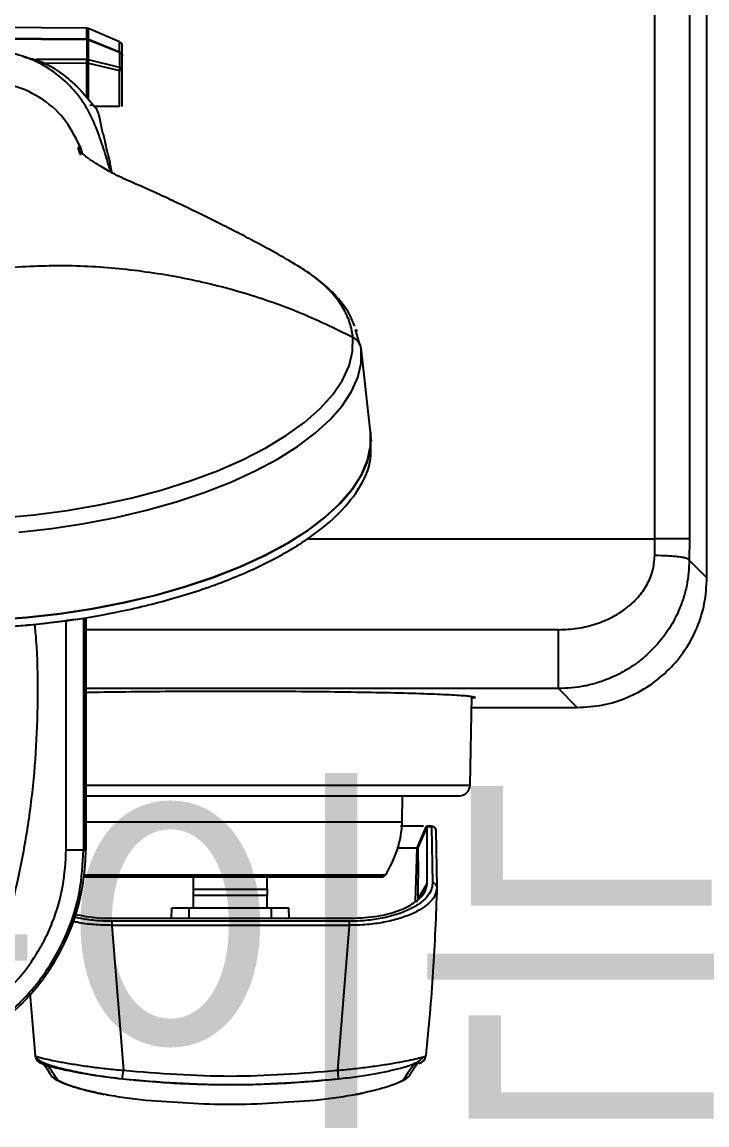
# Model space of a CAD drawing. Header units: millimetres. Extents: x 6110 to 6704, y -2661 to -1821.
# Drawn here: x 6321.93 to 6341.72, y -1937.18 to -1905.32 of the extents above; entities that cross this region are included whole.
import ezdxf

# ---------------------------------------------------------------- set-up
doc = ezdxf.new("R2010")
doc.units = ezdxf.units.MM
doc.header["$LTSCALE"] = 0.1
doc.layers.get('0').update_dxf_attribs({"lineweight": 15})
doc.layers.add('DIM', color=3, linetype='Continuous', lineweight=9)
doc.styles.get("Standard").update_dxf_attribs({"font": 'arial.ttf'})

msp = doc.modelspace()

# ---------------------------------------------------------------- linework, layer by layer
at = {"linetype": 'Continuous', "lineweight": 25}
for p, q in [((6341.7161, -1921.3698), (6341.7161, -1890.8682)), ((6340.2087, -1920.2454), (6340.2086, -1891.376)), ((6341.2083, -1891.376), (6341.2083, -1920.2454)), ((6323.8023, -1905.4941), (6313.8267, -1905.4071)), ((6324.7514, -1905.8869), (6323.8491, -1905.5038)), ((6313.8267, -1905.7382), (6323.8018, -1905.8208)), ((6317.216, -1905.7484), (6323.8018, -1905.803)), ((6323.8018, -1905.8208), (6323.8018, -1905.803)), ((6323.8018, -1905.803), (6323.8496, -1905.8128)), ((6323.8018, -1905.8208), (6323.8018, -1906.4026)), ((6323.8018, -1905.8208), (6323.8496, -1905.8292)), ((6323.8496, -1905.8292), (6323.8496, -1905.8128)), ((6323.8496, -1905.8128), (6324.7506, -1906.176)), ((6323.8496, -1906.4109), (6323.8496, -1905.8292)), ((6323.8496, -1905.8292), (6324.7505, -1906.1924)), ((6324.7505, -1906.1924), (6324.7506, -1906.176)), ((6324.7505, -1906.1924), (6324.7505, -1906.6265)), ((6323.8018, -1906.4026), (6322.3397, -1906.3954)), ((6322.5591, -1906.4954), (6323.8018, -1906.5015)), ((6323.8496, -1906.4109), (6323.8018, -1906.4026)), ((6323.8019, -1906.4965), (6323.8018, -1906.5015)), ((6323.8496, -1906.502), (6323.8018, -1906.5015)), ((6323.8018, -1907.4729), (6323.8018, -1906.5015)), ((6323.8019, -1906.4965), (6323.8496, -1906.502)), ((6324.7505, -1906.6265), (6323.8496, -1906.4109)), ((6323.8496, -1906.502), (6324.7505, -1906.7179)), ((6323.8496, -1907.5293), (6323.8496, -1906.502)), ((6324.8267, -1906.7234), (6324.8267, -1906.2893)), ((6324.7506, -1907.7571), (6324.7505, -1906.7179)), ((6324.8267, -1907.7571), (6324.8267, -1906.7234)), ((6323.7452, -1907.746), (6323.7625, -1907.7444)), ((6323.8912, -1907.7233), (6323.99, -1907.7143)), ((6324.7506, -1907.7571), (6323.9846, -1907.7571)), ((6323.6002, -1908.8941), (6323.6677, -1909.1123)), ((6331.6105, -1914.2551), (6331.5802, -1914.1873)), ((6331.6936, -1914.6408), (6331.5623, -1914.2025)), ((6331.9983, -1917.1687), (6331.7279, -1914.7315)), ((6332.0224, -1917.4285), (6332.0018, -1917.2042)), ((6330.171, -1920.2454), (6340.2087, -1920.2454)), ((6340.2076, -1920.7313), (6340.2087, -1920.2454)), ((6341.2083, -1920.2454), (6341.2072, -1920.8609)), ((6341.7161, -1921.3698), (6341.2072, -1920.8609)), ((6322.0892, -1922.7458), (6322.0886, -1922.7402)), ((6323.2075, -1929.2315), (6323.2075, -1922.6111)), ((6323.4733, -1922.5741), (6323.6463, -1922.5469)), ((6323.7097, -1922.5305), (6323.7097, -1929.2315)), ((6323.7714, -1922.5195), (6323.7714, -1929.2315)), ((6323.7715, -1929.2315), (6323.7715, -1922.5195)), ((6337.4239, -1922.8743), (6323.7715, -1922.8743)), ((6337.4239, -1924.575), (6323.7715, -1924.575)), ((6337.9674, -1925.1185), (6337.4239, -1924.575)), ((6334.878, -1927.3625), (6334.9226, -1924.8033)), ((6335.0267, -1924.831), (6334.9217, -1924.8589)), ((6334.9171, -1925.1185), (6337.9674, -1925.1185)), ((6334.9171, -1925.1186), (6337.9674, -1925.1186)), ((6337.9674, -1925.1186), (6337.9674, -1925.1185)), ((6323.7715, -1927.3625), (6334.878, -1927.3625)), ((6332.9136, -1928.4196), (6332.9267, -1927.6692)), ((6323.7715, -1928.4196), (6332.9136, -1928.4196)), ((6333.3483, -1929.1706), (6333.62, -1928.546)), ((6333.6363, -1928.5493), (6333.3675, -1929.1706)), ((6333.6371, -1928.546), (6333.62, -1928.546)), ((6333.6328, -1930.2031), (6333.6378, -1928.5577)), ((6333.6371, -1928.546), (6333.6363, -1928.5493)), ((6333.6363, -1928.5493), (6333.6378, -1928.5577)), ((6333.762, -1928.546), (6333.6371, -1928.546)), ((6333.6378, -1928.5577), (6333.762, -1928.5577)), ((6333.762, -1928.546), (6333.762, -1928.5577)), ((6333.762, -1928.5577), (6333.7909, -1930.1973)), ((6333.887, -1928.6712), (6333.9159, -1930.3141)), ((6323.2075, -1929.2315), (6323.7097, -1929.2315)), ((6323.7097, -1929.2315), (6323.7714, -1929.2315)), ((6323.7715, -1929.2315), (6323.7714, -1929.2315)), ((6333.294, -1930.7244), (6333.3483, -1929.1706)), ((6333.3675, -1929.1706), (6333.3483, -1929.1706)), ((6332.4221, -1929.9633), (6323.7287, -1929.9633)), ((6326.8892, -1930.3713), (6326.8892, -1930.0196)), ((6329.0142, -1930.3713), (6329.0142, -1930.0196)), ((6326.8892, -1930.3713), (6329.0142, -1930.3713)), ((6326.8892, -1930.546), (6326.8892, -1930.3713)), ((6329.0142, -1930.3713), (6329.0142, -1930.546)), ((6333.3982, -1930.6197), (6333.6328, -1930.2031)), ((6333.9159, -1930.3141), (6333.8914, -1930.4222)), ((6329.0142, -1930.546), (6326.8892, -1930.546)), ((6326.8892, -1930.921), (6326.8892, -1930.546)), ((6329.0142, -1930.921), (6329.0142, -1930.546)), ((6326.2542, -1931.2077), (6326.2642, -1930.921)), ((6326.7642, -1930.921), (6326.2642, -1930.921)), ((6329.1392, -1930.921), (6326.7642, -1930.921)), ((6326.7642, -1931.2077), (6326.7642, -1930.921)), ((6329.6392, -1930.921), (6329.1392, -1930.921)), ((6329.1392, -1931.2077), (6329.1392, -1930.921)), ((6329.6492, -1931.2077), (6329.6392, -1930.921)), ((6324.4627, -1931.2077), (6331.4407, -1931.2077)), ((6324.5259, -1931.2965), (6324.5259, -1931.4141)), ((6331.3775, -1931.2965), (6324.5259, -1931.2965)), ((6331.3775, -1931.2965), (6331.3775, -1931.4141)), ((6324.5259, -1931.4141), (6324.8587, -1935.6094)), ((6331.3775, -1931.4141), (6324.5259, -1931.4141)), ((6331.3775, -1931.4141), (6331.0447, -1935.6094)), ((6322.1538, -1933.3716), (6322.3076, -1935.1864)), ((6333.3387, -1935.3802), (6333.3572, -1935.3522)), ((6333.3477, -1935.3835), (6333.3414, -1935.3803)), ((6331.6031, -1936.2966), (6331.7699, -1936.2579))]:
    msp.add_line(p, q, dxfattribs=at)
at = {"linetype": 'Continuous', "lineweight": 25, "flags": 128}
for points in [[(6323.4587, -1907.1274), (6323.5145, -1907.18), (6323.7165, -1907.3901)], [(6321.3221, -1919.6445), (6322.2808, -1919.5568), (6323.2317, -1919.4311), (6324.1662, -1919.2683), (6325.0757, -1919.0701), (6325.9521, -1918.8381), (6326.7873, -1918.5745), (6327.5739, -1918.2817), (6328.3047, -1917.9623), (6328.9731, -1917.6193), (6329.5731, -1917.2556), (6330.0991, -1916.8747), (6330.5465, -1916.48), (6330.9112, -1916.075), (6331.1899, -1915.6634), (6331.38, -1915.249), (6331.4799, -1914.8354), (6331.4886, -1914.4265)], [(6321.8429, -1920.0546), (6322.7902, -1919.9493), (6323.726, -1919.8078), (6324.6424, -1919.6313), (6325.5315, -1919.4214), (6326.3858, -1919.1798), (6327.1979, -1918.9085), (6327.9609, -1918.61), (6328.6684, -1918.2867), (6329.3143, -1917.9414), (6329.893, -1917.577), (6330.3997, -1917.1967), (6330.83, -1916.8037), (6331.1802, -1916.4013), (6331.4474, -1915.9931), (6331.6293, -1915.5824), (6331.7242, -1915.1727), (6331.7316, -1914.7677)], [(6321.1026, -1922.5849), (6322.0647, -1922.5161), (6323.0233, -1922.4096), (6323.9702, -1922.2661), (6324.8972, -1922.087), (6325.7963, -1921.8738), (6326.6596, -1921.6284), (6327.4798, -1921.3529), (6328.2496, -1921.0496), (6328.9625, -1920.7211), (6329.6122, -1920.3705), (6330.1932, -1920.0006), (6330.7003, -1919.6146), (6331.1293, -1919.216), (6331.4764, -1918.8081), (6331.7386, -1918.3946), (6331.9136, -1917.9789), (6331.9999, -1917.5647), (6331.9983, -1917.1687)], [(6331.9983, -1917.1687), (6332.0019, -1917.2048), (6331.9946, -1917.6117), (6331.8991, -1918.0232), (6331.7164, -1918.4358), (6331.448, -1918.8459), (6331.0962, -1919.2501), (6330.6639, -1919.6449), (6330.1549, -1920.027), (6329.5735, -1920.393), (6328.9247, -1920.7399), (6328.214, -1921.0647), (6327.4475, -1921.3646), (6326.6317, -1921.6371), (6325.7735, -1921.8798), (6324.8803, -1922.0907), (6323.9598, -1922.2679), (6323.0197, -1922.4101), (6322.0681, -1922.5158)], [(6322.0681, -1922.5158), (6321.1131, -1922.5844), (6320.1628, -1922.615), (6319.2254, -1922.6076), (6318.3089, -1922.5622), (6317.421, -1922.4791), (6316.5694, -1922.359), (6315.7613, -1922.2031), (6315.0036, -1922.0125), (6314.3028, -1921.789), (6313.6648, -1921.5345), (6313.0952, -1921.251), (6312.5987, -1920.9411), (6312.1796, -1920.6074), (6311.8414, -1920.2527), (6311.5871, -1919.8801), (6311.4189, -1919.4927), (6311.3381, -1919.0938), (6311.3454, -1918.6869), (6311.4408, -1918.2754), (6311.6235, -1917.8628), (6311.8501, -1917.5087)], [(6331.6031, -1936.2966), (6331.5977, -1936.2986), (6331.5734, -1936.3015)]]:
    msp.add_lwpolyline(points, dxfattribs=at)
at = {"linetype": 'Continuous', "lineweight": 25}
for centre, radius, start, end in [((6323.8008, -1905.6191), 0.125, 58.47257, 86.8639), ((6324.7017, -1906.0016), 0.125, 0, 58.99579), ((6334.5655, -1927.3571), 0.3125, 270, 359), ((6329.9154, -1928.3149), 3.0001, 326.67203, 358.00041), ((6333.762, -1928.671), 0.125, 51.02612, 90), ((6317.4992, -1929.2315), 6.2723, 270, 0), ((6317.4992, -1929.2315), 6.2722, 270, 360), ((6332.3176, -1929.8946), 0.125, 270, 326.66885), ((6333.7965, -1930.3166), 0.1194, 1.21934, 92.68648), ((6322.5563, -1935.1606), 0.25, 185.93651, 259.24507), ((6333.3471, -1935.1606), 0.25, 280.75703, 354.06138), ((6322.9838, -1935.617), 0.2474, 211.62712, 260.55238), ((6310.9936, -1934.1816), 13.9384, 353.12964, 354.12013), ((6344.8678, -1934.1862), 13.8962, 185.87836, 186.87187), ((6332.9196, -1935.6171), 0.2473, 279.44252, 328.43981)]:
    msp.add_arc(centre, radius, start, end, dxfattribs=at)
for points, knots in [([(6323.8018, -1905.803), (6323.8018, -1905.681), (6323.8018, -1905.498), (6323.8018, -1905.5209), (6323.8018, -1905.5285)], [0, 0, 0, 0, 0.66666825, 1, 1, 1, 1]), ([(6323.8496, -1905.8128), (6323.8496, -1905.6908), (6323.8496, -1905.508), (6323.8496, -1905.5308), (6323.8496, -1905.5384)], [0, 0, 0, 0, 0.66666747, 1, 1, 1, 1]), ([(6324.7506, -1906.176), (6324.7506, -1906.0616), (6324.7506, -1905.8902), (6324.7506, -1905.9116), (6324.7506, -1905.9187)], [0, 0, 0, 0, 0.6666682, 1, 1, 1, 1]), ([(6324.4069, -1909.3441), (6324.3446, -1909.1497), (6324.2249, -1908.7761), (6324.0337, -1908.2494), (6323.82, -1907.8223), (6323.6258, -1907.5226), (6323.3947, -1907.2389), (6323.0467, -1906.895), (6322.5665, -1906.5531), (6321.9429, -1906.2808), (6321.2415, -1906.1216), (6320.7649, -1906.142), (6320.53, -1906.1521)], [0, 0, 0, 0, 0.1490898, 0.2866122, 0.3479826, 0.4046936, 0.4592267, 0.5152466, 0.6359443, 0.761741, 0.8825966, 1, 1, 1, 1]), ([(6324.8267, -1906.2893), (6324.8257, -1906.279), (6324.8236, -1906.2585), (6324.8073, -1906.2305), (6324.783, -1906.2068), (6324.7614, -1906.1972), (6324.7505, -1906.1924)], [0, 0, 0, 0, 0.2500189, 0.5000148, 0.7500047, 1, 1, 1, 1]), ([(6324.7506, -1906.176), (6324.7614, -1906.1816), (6324.783, -1906.1928), (6324.8073, -1906.2205), (6324.8236, -1906.2533), (6324.8257, -1906.2773), (6324.8267, -1906.2893)], [0, 0, 0, 0, 0.2500083, 0.4999852, 0.7499829, 1, 1, 1, 1]), ([(6324.8267, -1906.2893), (6324.8267, -1906.1756), (6324.8267, -1906.0051), (6324.8267, -1906.0265), (6324.8267, -1906.0336)], [0, 0, 0, 0, 0.6664722, 1, 1, 1, 1]), ([(6321.9873, -1906.3263), (6322.151, -1906.3636), (6322.5184, -1906.4473), (6323.0314, -1906.7556), (6323.5428, -1907.1803), (6323.8357, -1907.5299), (6323.99, -1907.7143)], [0, 0, 0, 0, 0.2012226, 0.4517525, 0.7109986, 1, 1, 1, 1]), ([(6323.8019, -1906.4965), (6323.8019, -1906.4871), (6323.802, -1906.4683), (6323.802, -1906.4425), (6323.802, -1906.4195), (6323.8019, -1906.4082), (6323.8018, -1906.4026)], [0, 0, 0, 0, 0.2499901, 0.5000188, 0.7499527, 1, 1, 1, 1]), ([(6323.8496, -1906.502), (6323.851, -1906.4932), (6323.8539, -1906.4756), (6323.855, -1906.4507), (6323.8539, -1906.4283), (6323.851, -1906.4167), (6323.8496, -1906.4109)], [0, 0, 0, 0, 0.2499374, 0.5003121, 0.7501973, 1, 1, 1, 1]), ([(6324.7505, -1906.7179), (6324.7521, -1906.7081), (6324.755, -1906.6904), (6324.7559, -1906.665), (6324.7548, -1906.6434), (6324.7519, -1906.6318), (6324.7505, -1906.6265)], [0, 0, 0, 0, 0.2770485, 0.4997481, 0.7712801, 1, 1, 1, 1]), ([(6324.8267, -1906.7234), (6324.8257, -1906.7131), (6324.8236, -1906.6926), (6324.8073, -1906.6645), (6324.783, -1906.6409), (6324.7614, -1906.6313), (6324.7505, -1906.6265)], [0, 0, 0, 0, 0.2500093, 0.4999966, 0.7499798, 1, 1, 1, 1]), ([(6324.8267, -1906.7234), (6324.8257, -1906.7228), (6324.8236, -1906.7216), (6324.8082, -1906.7201), (6324.7887, -1906.7191), (6324.7708, -1906.7184), (6324.759, -1906.7181), (6324.7531, -1906.718), (6324.7513, -1906.7179), (6324.7508, -1906.7179), (6324.7505, -1906.7179)], [0, 0, 0, 0, 0.2497495, 0.4994869, 0.7094614, 0.862969, 0.9598319, 0.9870005, 0.9952414, 1, 1, 1, 1]), ([(6323.6002, -1908.8941), (6323.4601, -1908.6168), (6323.1799, -1908.0624), (6322.4558, -1907.4569), (6321.5906, -1907.0794), (6320.9694, -1907.0778), (6320.6589, -1907.077)], [0, 0, 0, 0, 0.2500656, 0.500055, 0.7500302, 1, 1, 1, 1]), ([(6324.5288, -1909.6721), (6324.5209, -1909.6286), (6324.4963, -1909.4929), (6324.4677, -1909.3388), (6324.4392, -1909.2082), (6324.4212, -1909.1639), (6324.3676, -1908.9368), (6324.3028, -1908.6252), (6324.1981, -1908.2817), (6324.1646, -1907.9388), (6324.0362, -1907.7651), (6324.0058, -1907.7239)], [0, 0, 0, 0, 0.04397548, 0.13721908, 0.28712527, 0.46410139, 0.62587907, 0.75001197, 0.86488184, 0.96794115, 1, 1, 1, 1]), ([(6323.6343, -1909.1588), (6323.6066, -1909.1043), (6323.5344, -1908.9624), (6323.5751, -1908.9201), (6323.6002, -1908.8941)], [0, 0, 0, 0, 0.3839638, 1, 1, 1, 1]), ([(6323.6002, -1908.8941), (6323.576, -1908.9222), (6323.5379, -1908.9662), (6323.6086, -1909.1075), (6323.6343, -1909.1588)], [0, 0, 0, 0, 0.63709812, 1, 1, 1, 1]), ([(6329.8232, -1912.3178), (6329.6616, -1912.2228), (6329.2694, -1911.9923), (6328.6951, -1911.682), (6328.0898, -1911.3648), (6327.5631, -1911.099), (6327.043, -1910.8433), (6326.5689, -1910.6148), (6326.0463, -1910.367), (6325.5764, -1910.1462), (6325.0428, -1909.9245), (6324.5561, -1909.6955), (6324.1661, -1909.4704), (6323.9203, -1909.3068), (6323.7824, -1909.2056), (6323.6913, -1909.1337), (6323.6685, -1909.1153), (6323.6518, -1909.1083), (6323.6419, -1909.1073), (6323.6387, -1909.1133), (6323.6381, -1909.1145)], [0, 0, 0, 0, 0.0551529, 0.1338758, 0.1934996, 0.2593159, 0.3124326, 0.3696195, 0.4216682, 0.4943663, 0.5675885, 0.6540392, 0.7301035, 0.7914086, 0.8243779, 0.8513452, 0.8885775, 0.9312239, 0.9869964, 1, 1, 1, 1]), ([(6324.4953, -1909.6529), (6324.4941, -1909.6475), (6324.4707, -1909.543), (6324.434, -1909.4421), (6324.3992, -1909.3465)], [0, 0, 0, 0, 0.0521297, 1, 1, 1, 1]), ([(6329.8246, -1912.3153), (6329.8111, -1912.307), (6329.7536, -1912.2718), (6329.6909, -1912.2385), (6329.643, -1912.2131)], [0, 0, 0, 0, 0.2360056, 1, 1, 1, 1]), ([(6331.4886, -1914.4265), (6330.964, -1914.1724), (6329.9148, -1913.6641), (6328.2386, -1913.0945), (6326.5096, -1912.6733), (6324.7377, -1912.4222), (6322.9426, -1912.3252), (6321.7461, -1912.4022), (6321.1478, -1912.4407)], [0, 0, 0, 0, 0.1666668, 0.3333334, 0.4999999, 0.6666662, 0.8333333, 1, 1, 1, 1]), ([(6331.5446, -1914.1074), (6331.4968, -1913.9889), (6331.373, -1913.6818), (6331.0178, -1913.2281), (6330.4962, -1912.7347), (6330.0338, -1912.446), (6329.7935, -1912.296)], [0, 0, 0, 0, 0.1603487, 0.4153271, 0.6962338, 1, 1, 1, 1]), ([(6331.4886, -1914.4265), (6331.485, -1914.3927), (6331.4776, -1914.3246), (6331.4594, -1914.2225), (6331.4354, -1914.1196), (6331.4051, -1914.0161), (6331.3683, -1913.9121), (6331.3249, -1913.8075), (6331.2745, -1913.7027), (6331.2034, -1913.5726), (6331.1098, -1913.4263), (6330.9861, -1913.2619), (6330.8422, -1913.0973), (6330.6715, -1912.9261), (6330.4696, -1912.7521), (6330.2959, -1912.62), (6330.1713, -1912.5328), (6330.0994, -1912.4846), (6329.9909, -1912.4135), (6329.8963, -1912.3577), (6329.8246, -1912.3153)], [0, 0, 0, 0, 0.0431329, 0.08684121, 0.13112902, 0.17599249, 0.22143416, 0.26745293, 0.31405021, 0.36122822, 0.44259774, 0.51391797, 0.59053539, 0.67632264, 0.76543189, 0.85118679, 0.88292586, 0.90562051, 0.92848366, 1, 1, 1, 1]), ([(6331.7316, -1914.7677), (6331.725, -1914.7327), (6331.712, -1914.6629), (6331.6588, -1914.568), (6331.5854, -1914.4852), (6331.5209, -1914.4461), (6331.4886, -1914.4265)], [0, 0, 0, 0, 0.24999328, 0.49999821, 0.74999959, 1, 1, 1, 1]), ([(6322.0886, -1922.7402), (6322.5397, -1922.6916), (6323.4499, -1922.5934), (6324.8962, -1922.332), (6326.4053, -1921.9596), (6327.8858, -1921.4567), (6329.2037, -1920.8633), (6330.2965, -1920.2034), (6331.1566, -1919.4862), (6331.7315, -1918.7443), (6332.0341, -1918.0468), (6332.006, -1917.6173), (6331.9938, -1917.4306)], [0, 0, 0, 0, 0.0835323, 0.1685451, 0.2743783, 0.3832806, 0.4891141, 0.5980167, 0.7038499, 0.812752, 0.9185849, 1, 1, 1, 1]), ([(6311.3587, -1919.3188), (6311.3933, -1919.5079), (6311.463, -1919.8896), (6311.8223, -1920.4779), (6312.4323, -1921.0746), (6313.3514, -1921.635), (6314.5155, -1922.1092), (6315.872, -1922.4719), (6317.4069, -1922.7227), (6318.981, -1922.8405), (6320.5616, -1922.8516), (6321.5759, -1922.7776), (6322.0886, -1922.7402)], [0, 0, 0, 0, 0.083458, 0.1684814, 0.2743297, 0.3832473, 0.489095, 0.5980127, 0.7038607, 0.8127783, 0.9053738, 1, 1, 1, 1]), ([(6341.2083, -1920.2454), (6341.1904, -1920.2454), (6341.1546, -1920.2454), (6340.9221, -1920.2454), (6340.5952, -1920.2454), (6340.3375, -1920.2454), (6340.2087, -1920.2454)], [0, 0, 0, 0, 0.25, 0.4999959, 0.749997, 1, 1, 1, 1]), ([(6337.4239, -1922.8743), (6337.6118, -1922.8657), (6337.9841, -1922.8487), (6338.5092, -1922.7175), (6338.9799, -1922.523), (6339.3884, -1922.2662), (6339.7291, -1921.9547), (6339.9908, -1921.5901), (6340.1704, -1921.1793), (6340.1953, -1920.8793), (6340.2076, -1920.7313)], [0, 0, 0, 0, 0.1394549, 0.2763132, 0.4084135, 0.5352887, 0.6577191, 0.77461, 0.8887674, 1, 1, 1, 1]), ([(6341.2072, -1920.8609), (6341.1928, -1921.107), (6341.1708, -1921.4819), (6341.0406, -1921.9663), (6340.9189, -1922.2923), (6340.7807, -1922.5786), (6340.6408, -1922.8197), (6340.4833, -1923.049), (6340.3032, -1923.2741), (6340.064, -1923.5285), (6339.8035, -1923.7539), (6339.5064, -1923.9655), (6339.225, -1924.1321), (6338.8899, -1924.2899), (6338.5485, -1924.4119), (6338.0599, -1924.5393), (6337.6805, -1924.5606), (6337.4239, -1924.575)], [0, 0, 0, 0, 0.1227506, 0.1869462, 0.2530998, 0.2999328, 0.3501311, 0.3968352, 0.444043, 0.4999667, 0.5785804, 0.6229459, 0.6894147, 0.7471294, 0.8124431, 0.8731182, 1, 1, 1, 1]), ([(6341.2072, -1920.8609), (6341.1911, -1920.8448), (6341.1662, -1920.8202), (6341.0395, -1920.7904), (6340.9104, -1920.7698), (6340.7517, -1920.7531), (6340.5219, -1920.7366), (6340.3314, -1920.7334), (6340.2076, -1920.7313)], [0, 0, 0, 0, 0.239812, 0.3685878, 0.5000006, 0.6314116, 0.7601886, 1, 1, 1, 1]), ([(6337.9674, -1925.1185), (6338.2182, -1925.104), (6338.7089, -1925.0755), (6339.4175, -1924.8508), (6340.065, -1924.5065), (6340.635, -1924.0374), (6341.1041, -1923.4674), (6341.4484, -1922.8199), (6341.6731, -1922.1113), (6341.7016, -1921.6206), (6341.7161, -1921.3698)], [0, 0, 0, 0, 0.1277362, 0.2499963, 0.3758153, 0.500001, 0.6241839, 0.7500049, 0.872263, 1, 1, 1, 1]), ([(6322.0892, -1922.7458), (6321.9162, -1922.7602), (6321.5119, -1922.7939), (6321.0468, -1922.8198), (6320.7581, -1922.825), (6320.6988, -1922.8261)], [0, 0, 0, 0, 0.3726852, 0.8711281, 1, 1, 1, 1]), ([(6323.4741, -1922.5732), (6323.2538, -1922.6064), (6322.7955, -1922.6754), (6322.3307, -1922.7217), (6322.0892, -1922.7458)], [0, 0, 0, 0, 0.48052096, 1, 1, 1, 1]), ([(6322.2946, -1922.7235), (6322.3093, -1922.8753), (6322.3732, -1923.5351), (6322.3778, -1924.1983), (6322.3813, -1924.709)], [0, 0, 0, 0, 0.2301119, 1, 1, 1, 1]), ([(6337.4239, -1924.575), (6337.4239, -1924.5643), (6337.4239, -1924.5429), (6337.4239, -1924.4075), (6337.4239, -1924.2086), (6337.4239, -1923.9551), (6337.4239, -1923.67), (6337.4239, -1923.378), (6337.4239, -1923.0984), (6337.4239, -1922.949), (6337.4239, -1922.8743)], [0, 0, 0, 0, 0.1249999, 0.2500003, 0.3749995, 0.4999988, 0.625, 0.7499995, 0.8749992, 1, 1, 1, 1]), ([(6322.3813, -1924.709), (6322.3726, -1925.2192), (6322.3552, -1926.2398), (6322.2116, -1927.7647), (6321.99, -1929.2803), (6321.7652, -1930.2759), (6321.6529, -1930.7737)], [0, 0, 0, 0, 0.2499995, 0.5, 0.7499998, 1, 1, 1, 1]), ([(6323.7715, -1924.6823), (6323.8543, -1924.6805), (6324.2896, -1924.6708), (6325.2362, -1924.659), (6326.5599, -1924.648), (6327.9515, -1924.6445), (6329.3402, -1924.6481), (6330.6767, -1924.6587), (6331.9078, -1924.676), (6332.9863, -1924.6991), (6333.8732, -1924.7274), (6334.5271, -1924.7596), (6334.9477, -1924.7946), (6335.0004, -1924.8189), (6335.0267, -1924.831)], [0, 0, 0, 0, 0.0208772, 0.1097962, 0.1987258, 0.2876954, 0.3767518, 0.465822, 0.5548322, 0.6438265, 0.7328314, 0.8219897, 0.910986, 1, 1, 1, 1]), ([(6323.7715, -1927.6696), (6323.8053, -1927.6696), (6323.9222, -1927.6696), (6324.0919, -1927.6696), (6324.2969, -1927.6696), (6324.5265, -1927.6696), (6324.8015, -1927.6696), (6325.1075, -1927.6696), (6325.4331, -1927.6696), (6325.8054, -1927.6696), (6326.2344, -1927.6696), (6326.6627, -1927.6696), (6327.0814, -1927.6696), (6327.5039, -1927.6696), (6327.7922, -1927.6696), (6327.9517, -1927.6696)], [0, 0, 0, 0, 0.0289885, 0.1005476, 0.1392975, 0.1940448, 0.2813187, 0.3494724, 0.4213621, 0.5177431, 0.6132492, 0.7185762, 0.8089359, 0.894304, 1, 1, 1, 1]), ([(6327.9517, -1927.6696), (6328.3849, -1927.6696), (6328.8201, -1927.6696), (6329.2608, -1927.6696), (6329.3187, -1927.6696), (6329.7393, -1927.6696), (6330.5512, -1927.6696), (6331.2682, -1927.6696), (6331.642, -1927.6696), (6331.691, -1927.6696), (6332.0448, -1927.6696), (6332.6962, -1927.6696), (6333.2117, -1927.6696), (6333.4612, -1927.6696), (6333.4939, -1927.6696), (6333.7269, -1927.6696), (6334.1189, -1927.6696), (6334.3543, -1927.6696), (6334.4417, -1927.6696), (6334.453, -1927.6696), (6334.5307, -1927.6696), (6334.549, -1927.6696), (6334.5655, -1927.6696)], [0, 0, 0, 0, 0.12496495, 0.12554126, 0.12994467, 0.14205246, 0.25000127, 0.37496546, 0.37554845, 0.37996503, 0.39207986, 0.50000133, 0.62496505, 0.62554833, 0.62996528, 0.64207968, 0.7500009, 0.87496478, 0.87554792, 0.87996468, 0.8920791, 1, 1, 1, 1]), ([(6333.5325, -1928.546), (6333.4896, -1928.546), (6333.3976, -1928.546), (6333.1692, -1928.546), (6332.9567, -1928.546), (6332.8658, -1928.546)], [0, 0, 0, 0, 0.3335066, 0.7150012, 1, 1, 1, 1]), ([(6333.887, -1928.671), (6333.8853, -1928.6561), (6333.8818, -1928.6263), (6333.855, -1928.5912), (6333.8241, -1928.5707), (6333.7933, -1928.5596), (6333.7731, -1928.5584), (6333.762, -1928.5577)], [0, 0, 0, 0, 0.2495587, 0.4991306, 0.6924479, 0.8320324, 1, 1, 1, 1]), ([(6333.8399, -1928.5749), (6333.8435, -1928.5773), (6333.8554, -1928.5854), (6333.8679, -1928.6034), (6333.883, -1928.6324), (6333.8854, -1928.6552), (6333.887, -1928.671)], [0, 0, 0, 0, 0.11762912, 0.38811666, 0.57739377, 1, 1, 1, 1]), ([(6317.4992, -1934.9398), (6317.8474, -1934.9213), (6318.5645, -1934.8831), (6319.6284, -1934.5655), (6320.6514, -1934.0388), (6321.5643, -1933.2965), (6322.1841, -1932.5331), (6322.5766, -1931.8618), (6322.8876, -1931.1756), (6323.151, -1930.2967), (6323.189, -1929.5796), (6323.2075, -1929.2315)], [0, 0, 0, 0, 0.116497, 0.2399719, 0.36858, 0.4999173, 0.631255, 0.6956339, 0.7600277, 0.8835031, 1, 1, 1, 1]), ([(6317.4992, -1935.4419), (6317.9057, -1935.4188), (6318.7186, -1935.3726), (6319.8911, -1935.0033), (6320.9718, -1934.4293), (6321.9188, -1933.651), (6322.6971, -1932.7041), (6323.271, -1931.6234), (6323.6403, -1930.4509), (6323.6865, -1929.6379), (6323.7097, -1929.2315)], [0, 0, 0, 0, 0.1250001, 0.2499997, 0.3749997, 0.5, 0.6250001, 0.7499999, 0.8749999, 1, 1, 1, 1]), ([(6332.7554, -1929.1706), (6332.8086, -1929.1706), (6332.9933, -1929.1706), (6333.2459, -1929.1706), (6333.3099, -1929.1706), (6333.3483, -1929.1706)], [0, 0, 0, 0, 0.1392725, 0.4827732, 1, 1, 1, 1]), ([(6333.3675, -1929.1706), (6333.3686, -1929.3114), (6333.3708, -1929.593), (6333.3707, -1930.0963), (6333.3666, -1930.4587), (6333.3641, -1930.6803)], [0, 0, 0, 0, 0.2798044, 0.5596072, 1, 1, 1, 1]), ([(6327.9517, -1930.0196), (6327.666, -1930.0196), (6327.0946, -1930.0196), (6326.27, -1930.0196), (6325.511, -1930.0196), (6324.8438, -1930.0196), (6324.3013, -1930.0196), (6323.9012, -1930.0196), (6323.7666, -1930.0196), (6323.7043, -1930.0196)], [0, 0, 0, 0, 0.1457369, 0.291474, 0.437211, 0.5829477, 0.7286841, 0.8744205, 1, 1, 1, 1]), ([(6332.3176, -1930.0196), (6332.3012, -1930.0196), (6332.2684, -1930.0196), (6332.0095, -1930.0196), (6331.6053, -1930.0196), (6331.0588, -1930.0196), (6330.3926, -1930.0196), (6329.6333, -1930.0196), (6328.8088, -1930.0196), (6328.2374, -1930.0196), (6327.9517, -1930.0196)], [0, 0, 0, 0, 0.1249996, 0.2499989, 0.3749987, 0.4999992, 0.6249992, 0.7499994, 0.8749987, 1, 1, 1, 1]), ([(6333.7909, -1930.1973), (6333.782, -1930.2666), (6333.7642, -1930.4051), (6333.6285, -1930.606), (6333.4161, -1930.7941), (6333.1244, -1930.9622), (6332.7617, -1931.1041), (6332.3396, -1931.2115), (6331.8713, -1931.2828), (6331.5427, -1931.2919), (6331.3775, -1931.2965)], [0, 0, 0, 0, 0.1249236, 0.2500113, 0.374694, 0.4998612, 0.6243326, 0.7496063, 0.8740587, 1, 1, 1, 1]), ([(6333.8914, -1930.4222), (6333.8859, -1930.4555), (6333.869, -1930.5584), (6333.7434, -1930.7248), (6333.5227, -1930.9138), (6333.2151, -1931.0821), (6332.8338, -1931.2241), (6332.3897, -1931.331), (6331.8969, -1931.4015), (6331.5514, -1931.4099), (6331.3775, -1931.4141)], [0, 0, 0, 0, 0.0638318, 0.1972363, 0.3302929, 0.4639974, 0.5971299, 0.7313087, 0.8647892, 1, 1, 1, 1]), ([(6331.4407, -1931.2077), (6331.7015, -1931.1951), (6332.191, -1931.1715), (6332.8207, -1931.0018), (6333.2961, -1930.766), (6333.582, -1930.4863), (6333.6173, -1930.2898), (6333.6328, -1930.2031)], [0, 0, 0, 0, 0.2177633, 0.4087324, 0.6098901, 0.8278342, 1, 1, 1, 1]), ([(6333.9159, -1930.3141), (6333.8856, -1931.1276), (6333.8251, -1932.7548), (6333.6722, -1934.3759), (6333.5958, -1935.1864)], [0, 0, 0, 0, 0.5000029, 1, 1, 1, 1]), ([(6324.5259, -1931.4141), (6324.3544, -1931.4095), (6324.011, -1931.4002), (6323.6249, -1931.3523), (6323.4348, -1931.3044), (6323.3909, -1931.2933)], [0, 0, 0, 0, 0.4342171, 0.8695486, 1, 1, 1, 1]), ([(6324.5259, -1931.2965), (6324.3629, -1931.2915), (6324.0363, -1931.2816), (6323.6617, -1931.2314), (6323.4744, -1931.1813), (6323.4257, -1931.1682)], [0, 0, 0, 0, 0.4243898, 0.8502933, 1, 1, 1, 1]), ([(6323.4472, -1931.0906), (6323.6711, -1931.135), (6323.9964, -1931.1995), (6324.3519, -1931.2057), (6324.4627, -1931.2077)], [0, 0, 0, 0, 0.6884274, 1, 1, 1, 1]), ([(6322.3584, -1935.212), (6322.3575, -1935.2117), (6322.3069, -1935.1975), (6322.3073, -1935.1919), (6322.3076, -1935.1864)], [0, 0, 0, 0, 0.0189367, 1, 1, 1, 1]), ([(6322.3575, -1935.2118), (6322.3578, -1935.2139), (6322.3586, -1935.2182), (6322.3609, -1935.2269), (6322.3676, -1935.2442), (6322.3922, -1935.2812), (6322.4903, -1935.36), (6322.6968, -1935.4395), (6323.0629, -1935.5439), (6323.5102, -1935.6451), (6324.1137, -1935.7566), (6324.5821, -1935.8151), (6324.8324, -1935.8464)], [0, 0, 0, 0, 0.0018965, 0.004026, 0.0092622, 0.0245937, 0.0771086, 0.2701572, 0.4105824, 0.5789261, 0.775042, 1, 1, 1, 1]), ([(6324.8587, -1935.6094), (6324.6928, -1935.594), (6324.361, -1935.5631), (6323.8833, -1935.5033), (6323.4419, -1935.4381), (6323.0518, -1935.3706), (6322.7309, -1935.3066), (6322.4848, -1935.2502), (6322.4004, -1935.2247), (6322.3584, -1935.212)], [0, 0, 0, 0, 0.1433297, 0.2866228, 0.4293047, 0.572425, 0.7158948, 0.8589119, 1, 1, 1, 1]), ([(6333.5958, -1935.1864), (6333.5868, -1935.1935), (6333.5689, -1935.2076), (6333.4129, -1935.2512), (6333.1726, -1935.3066), (6332.8491, -1935.371), (6332.46, -1935.4384), (6332.0182, -1935.5036), (6331.5412, -1935.5632), (6331.2101, -1935.594), (6331.0447, -1935.6094)], [0, 0, 0, 0, 0.1261705, 0.2511791, 0.3765341, 0.5009765, 0.6261071, 0.7504512, 0.8753571, 1, 1, 1, 1]), ([(6331.071, -1935.8464), (6331.2558, -1935.8247), (6331.6121, -1935.7828), (6332.2389, -1935.682), (6332.8484, -1935.5501), (6333.3385, -1935.3976), (6333.4819, -1935.2688), (6333.5451, -1935.2121)], [0, 0, 0, 0, 0.16764, 0.3231479, 0.5958733, 0.8220094, 1, 1, 1, 1]), ([(6322.5096, -1935.4062), (6322.5177, -1935.4127), (6322.5339, -1935.4258), (6322.6751, -1935.469), (6322.8941, -1935.5256), (6323.285, -1935.6137), (6323.9292, -1935.7376), (6324.5304, -1935.8117), (6324.832, -1935.8489)], [0, 0, 0, 0, 0.1243732, 0.24926876, 0.37378718, 0.49911941, 0.74879587, 1, 1, 1, 1]), ([(6322.5436, -1935.4027), (6322.5685, -1935.4363), (6322.5944, -1935.4714), (6322.6227, -1935.5121), (6322.6234, -1935.5131), (6322.6233, -1935.5131), (6322.6233, -1935.513), (6322.6232, -1935.5129), (6322.6232, -1935.5129), (6322.6232, -1935.5129), (6322.6232, -1935.5129), (6322.6232, -1935.5128), (6322.6232, -1935.5128), (6322.6232, -1935.5127), (6322.6231, -1935.5127), (6322.6229, -1935.5124), (6322.6225, -1935.5118), (6322.6209, -1935.5093), (6322.6196, -1935.5071), (6322.6176, -1935.5047), (6322.6174, -1935.5041), (6322.6172, -1935.5039), (6322.6172, -1935.5038), (6322.6171, -1935.5038), (6322.6171, -1935.5037), (6322.6171, -1935.5037), (6322.6171, -1935.5037), (6322.6171, -1935.5037), (6322.6171, -1935.5036), (6322.617, -1935.5036), (6322.617, -1935.5035), (6322.617, -1935.5036), (6322.618, -1935.5048), (6322.6207, -1935.5089), (6322.6282, -1935.5198), (6322.6354, -1935.5306), (6322.6406, -1935.5383)], [0, 0, 0, 0, 0.73478732, 0.76745607, 0.77064464, 0.77142937, 0.7716168, 0.77164342, 0.77166211, 0.77167028, 0.77167595, 0.77168273, 0.77169145, 0.77170964, 0.7718091, 0.77206169, 0.77299765, 0.77636907, 0.79689901, 0.80023552, 0.80114591, 0.80137731, 0.80143302, 0.80144273, 0.80145016, 0.80145694, 0.80146437, 0.80147254, 0.80151164, 0.8016005, 0.80191697, 0.80315893, 0.80840327, 0.83244247, 0.8793064, 1, 1, 1, 1]), ([(6322.6406, -1935.5383), (6322.6432, -1935.5423), (6322.6819, -1935.5998), (6322.7291, -1935.6758), (6322.7731, -1935.7466)], [0, 0, 0, 0, 0.0694456, 1, 1, 1, 1]), ([(6322.9432, -1935.861), (6322.8594, -1935.7278), (6322.7406, -1935.539), (6322.678, -1935.4798), (6322.6596, -1935.4625)], [0, 0, 0, 0, 0.7062057, 1, 1, 1, 1]), ([(6333.328, -1935.3737), (6333.2865, -1935.4092), (6333.2035, -1935.4802), (6333.0413, -1935.734), (6332.9602, -1935.861)], [0, 0, 0, 0, 0.4996981, 1, 1, 1, 1]), ([(6333.1303, -1935.7466), (6333.1488, -1935.7166), (6333.1824, -1935.6622), (6333.2232, -1935.5985), (6333.2506, -1935.5566), (6333.2674, -1935.5314), (6333.277, -1935.5173), (6333.2827, -1935.5089), (6333.2855, -1935.5048), (6333.2864, -1935.5036), (6333.2864, -1935.5035), (6333.2864, -1935.5036), (6333.2864, -1935.5036), (6333.2863, -1935.5037), (6333.2863, -1935.5037), (6333.2863, -1935.5037), (6333.2863, -1935.5037), (6333.2863, -1935.5037), (6333.2863, -1935.5037), (6333.2863, -1935.5038), (6333.2863, -1935.5038), (6333.2862, -1935.5039), (6333.2861, -1935.5041), (6333.2839, -1935.5074), (6333.2828, -1935.509), (6333.2809, -1935.5118), (6333.2805, -1935.5124), (6333.2803, -1935.5126), (6333.2803, -1935.5127), (6333.2803, -1935.5128), (6333.2802, -1935.5128), (6333.2802, -1935.5128), (6333.2802, -1935.5129), (6333.2802, -1935.5129), (6333.2802, -1935.5129), (6333.2802, -1935.5129), (6333.2801, -1935.513), (6333.2801, -1935.5131), (6333.2801, -1935.5131), (6333.2807, -1935.5121), (6333.288, -1935.5017), (6333.3034, -1935.4791), (6333.3262, -1935.4472), (6333.3481, -1935.4178), (6333.3651, -1935.3958), (6333.3768, -1935.3815), (6333.3864, -1935.37), (6333.3929, -1935.3626), (6333.3995, -1935.3552), (6333.4035, -1935.351), (6333.406, -1935.3484)], [0, 0, 0, 0, 0.13193656, 0.23968436, 0.31655511, 0.35681556, 0.38450248, 0.40171289, 0.41054117, 0.41246712, 0.41292322, 0.41303944, 0.41307207, 0.41308236, 0.41308653, 0.41308952, 0.41309225, 0.41309474, 0.41309808, 0.41310108, 0.41310978, 0.41312196, 0.41320674, 0.4135412, 0.42230563, 0.42354376, 0.42388748, 0.42398025, 0.42400776, 0.42401689, 0.42402403, 0.42402658, 0.42402907, 0.42403115, 0.42403415, 0.42404145, 0.42405123, 0.42411994, 0.42440813, 0.42557911, 0.43757649, 0.49744807, 0.58233072, 0.66697844, 0.73375499, 0.78362307, 0.82033567, 0.87637201, 0.92405675, 1, 1, 1, 1]), ([(6322.837, -1935.8149), (6322.8389, -1935.817), (6322.8794, -1935.8619), (6323.005, -1935.9201), (6323.231, -1936.0142), (6323.4958, -1936.1013), (6323.8483, -1936.2), (6324.1445, -1936.2633), (6324.3003, -1936.2966)], [0, 0, 0, 0, 0.01194836, 0.25110234, 0.40418571, 0.58018466, 0.77904522, 1, 1, 1, 1]), ([(6324.832, -1935.8489), (6325.8719, -1935.9326), (6327.9517, -1936.0999), (6330.0315, -1935.9326), (6331.0715, -1935.8489)], [0, 0, 0, 0, 0.4999994, 1, 1, 1, 1]), ([(6324.8324, -1935.8464), (6325.1611, -1935.8786), (6325.7538, -1935.9366), (6326.5487, -1935.9826), (6327.161, -1936.0046), (6327.6963, -1936.014), (6328.2835, -1936.0144), (6329.0411, -1935.9972), (6329.9929, -1935.9502), (6330.6899, -1935.8831), (6331.071, -1935.8464)], [0, 0, 0, 0, 0.1585024, 0.285793, 0.3821284, 0.4525444, 0.5427573, 0.6639439, 0.816249, 1, 1, 1, 1]), ([(6331.0447, -1935.6094), (6330.0137, -1935.6924), (6327.9517, -1935.8583), (6325.8897, -1935.6924), (6324.8587, -1935.6094)], [0, 0, 0, 0, 0.5000006, 1, 1, 1, 1]), ([(6332.8525, -1935.9333), (6332.9077, -1935.9111), (6332.9911, -1935.8775), (6333.0249, -1935.8418), (6333.0363, -1935.8297)], [0, 0, 0, 0, 0.6610493, 1, 1, 1, 1]), ([(6324.33, -1936.3015), (6324.1428, -1936.262), (6323.7683, -1936.1829), (6323.3434, -1936.0577), (6323.0382, -1935.9425), (6322.9749, -1935.8882), (6322.9432, -1935.861)], [0, 0, 0, 0, 0.2504299, 0.5009023, 0.7502578, 1, 1, 1, 1]), ([(6332.9602, -1935.861), (6332.9287, -1935.8881), (6332.8656, -1935.9423), (6332.561, -1936.0573), (6332.1358, -1936.1827), (6331.761, -1936.2619), (6331.5734, -1936.3015)], [0, 0, 0, 0, 0.2486986, 0.4985781, 0.7490569, 1, 1, 1, 1]), ([(6325.5056, -1936.4711), (6325.299, -1936.4484), (6324.885, -1936.4029), (6324.5153, -1936.3354), (6324.33, -1936.3015)], [0, 0, 0, 0, 0.4988912, 1, 1, 1, 1]), ([(6330.3978, -1936.4711), (6329.5824, -1936.5304), (6327.9517, -1936.6489), (6326.321, -1936.5304), (6325.5056, -1936.4711)], [0, 0, 0, 0, 0.5000008, 1, 1, 1, 1]), ([(6331.5734, -1936.3015), (6331.3893, -1936.3352), (6331.0196, -1936.4027), (6330.6056, -1936.4483), (6330.3978, -1936.4711)], [0, 0, 0, 0, 0.49818308, 1, 1, 1, 1])]:
    msp.add_open_spline(points, degree=3, knots=knots, dxfattribs=at)

# ---------------------------------------------------------------- texts
at = {"layer": 'DIM', "insert": (6446.2126, -1951.0889), "char_height": 8.294062, "attachment_point": 9}
msp.add_mtext('{\\fGulim|b0|i0|c129|p50;제품 설치 높이는 설치 환경을 고려하여 \\P조정 및 설치 하시기 바랍니다}', dxfattribs=at)

doc.saveas('drawing.dxf')
